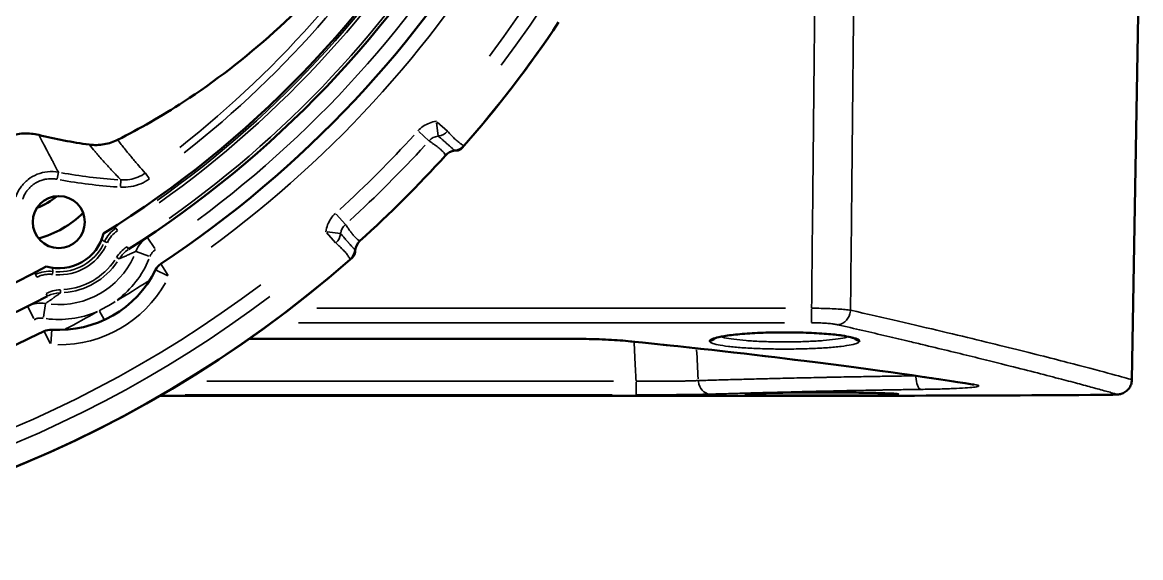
# Model space of a CAD drawing. Header units: millimetres. Extents: x 40 to 2195, y 40 to 1687.
# Drawn here: x 1148.9 to 1224, y 1306.3 to 1342.3 of the extents above; entities that cross this region are included whole.
import ezdxf

# ---------------------------------------------------------------- set-up
doc = ezdxf.new("R2010")
doc.units = ezdxf.units.MM
doc.header["$LTSCALE"] = 8
doc.layers.add('Visible (ISO)', color=7, linetype='Continuous', lineweight=50)
doc.layers.add('Visible Narrow (ISO)', color=7, linetype='Continuous', lineweight=35)

msp = doc.modelspace()

# ---------------------------------------------------------------- linework, layer by layer
at = {"layer": 'Visible (ISO)'}
for p, q in [((1224.012, 1351.914), (1223.424, 1318.268)), ((1164.132, 1321.021), (1185.806, 1321.021)), ((1185.806, 1321.021), (1185.806, 1321.021)), ((1223.424, 1318.268), (1223.424, 1318.268)), ((1208.82, 1317.202), (1158.149, 1317.202))]:
    msp.add_line(p, q, dxfattribs=at)
msp.add_circle((1151.35, 1328.865), 1.75, dxfattribs=at)
for centre, radius, start, end in [((1117.6, 1387.322), 69.709, 301.82758, 358.17242), ((1117.6, 1387.322), 71.5, 302.52237, 357.47763), ((1117.6, 1387.322), 73.5, 303.52818, 356.47182), ((1117.6, 1387.322), 81, 318.68031, 326.21813), ((1117.6, 1387.322), 81, 318.82798, 326.21553), ((1157.437, 1364.322), 30.523, 255.91062, 262.3943), ((1177.819, 1334.656), 1, 276.94644, 318.82741), ((1117.6, 1387.322), 80.5, 312.1107, 317.8893), ((1178.061, 1332.671), 1, 96.94688, 137.88937), ((1178.058, 1334.171), 0.5, 270.08188, 318.70278), ((1157.437, 1364.415), 32.683, 269.91719, 269.91722), ((1148.1, 1334.494), 5, 290.93128, 309.06872), ((1148.1, 1334.494), 7, 285.71803, 314.28197), ((1151.35, 1328.865), 3.109, 254.35941, 345.64059), ((1172.251, 1326.861), 1, 132.11065, 173.05303), ((1117.6, 1387.322), 81, 228.68033, 311.31967), ((1170.266, 1327.103), 1, 311.17245, 353.05354), ((1170.751, 1326.863), 0.5, 311.29405, 359.91799), ((1117.6, 1387.322), 81, 228.82798, 311.17202), ((1117.6, 1387.322), 69.709, 241.82758, 298.17242), ((1158.75, 1325.218), 1, 123.52818, 153.76035), ((1151.35, 1328.865), 7.25, 266.23965, 333.76035), ((1117.6, 1387.322), 71.5, 242.52237, 297.47763), ((1117.6, 1387.322), 73.5, 243.52818, 296.47182), ((1150.809, 1320.633), 1, 86.23965, 116.47182)]:
    msp.add_arc(centre, radius, start, end, dxfattribs=at)
msp.add_ellipse((1189.849, 1321.846), major_axis=(-0.1, -0.995), ratio=0.66866, start_param=6.283102, end_param=6.283185, dxfattribs=at)
for points, knots in [([(1182.294, 1381.138), (1182.383, 1379.493), (1182.389, 1377.779), (1182.16, 1373.532), (1181.823, 1370.959), (1180.721, 1365.836), (1179.956, 1363.282), (1178.049, 1358.365), (1176.907, 1356.002), (1174.377, 1351.62), (1172.902, 1349.45), (1169.597, 1345.34), (1167.768, 1343.4), (1163.882, 1339.885), (1161.822, 1338.306), (1158.258, 1335.984), (1156.772, 1335.132), (1155.302, 1334.387)], [16.981252, 16.981252, 16.981252, 16.981252, 17.514776, 17.514776, 18.27382, 18.27382, 19.032863, 19.032863, 19.791907, 19.791907, 20.550951, 20.550951, 21.309995, 21.309995, 22.069038, 22.069038, 22.602563, 22.602563, 22.602563, 22.602563]), ([(1148.023, 1334.627), (1148.313, 1334.729), (1148.634, 1334.795), (1149.147, 1334.823), (1149.327, 1334.82), (1149.675, 1334.787), (1149.842, 1334.758), (1150.007, 1334.717)], [0.000001, 0.000001, 0.000001, 0.000001, 0.1064304, 0.1064304, 0.161766, 0.161766, 0.2128507, 0.2128507, 0.2128507, 0.2128507]), ([(1153.397, 1334.067), (1153.733, 1334.022), (1154.072, 1334.032), (1154.721, 1334.145), (1155.027, 1334.248), (1155.302, 1334.387)], [-0.2038354, -0.2038354, -0.2038354, -0.2038354, -0.1018863, -0.1018863, -0.000001, -0.000001, -0.000001, -0.000001]), ([(1204.802, 1321.048), (1204.802, 1321.048), (1204.802, 1321.048), (1204.802, 1321.048), (1204.784, 1321.057), (1204.706, 1321.086), (1204.628, 1321.11), (1204.378, 1321.17), (1204.177, 1321.207), (1203.651, 1321.283), (1203.299, 1321.321), (1202.495, 1321.386), (1202.026, 1321.413), (1201.044, 1321.449), (1200.518, 1321.457), (1199.481, 1321.455), (1198.957, 1321.444), (1197.978, 1321.403), (1197.51, 1321.373), (1196.692, 1321.3), (1196.33, 1321.255), (1195.769, 1321.162), (1195.555, 1321.108), (1195.419, 1321.059), (1195.398, 1321.048), (1195.398, 1321.048)], [0.104094, 0.104094, 0.104094, 0.104094, 0.104406, 0.104406, 0.152791, 0.152791, 0.230048, 0.230048, 0.345687, 0.345687, 0.488087, 0.488087, 0.640813, 0.640813, 0.796209, 0.796209, 0.952018, 0.952018, 1.107891, 1.107891, 1.26319, 1.26319, 1.414665, 1.414665, 1.467495, 1.467495, 1.467495, 1.467495]), ([(1189.749, 1320.851), (1189.315, 1320.895), (1188.808, 1320.933), (1187.724, 1320.989), (1187.134, 1321.008), (1186.296, 1321.02), (1186.051, 1321.021), (1185.806, 1321.021)], [0, 0, 0, 0, 0.1795486, 0.1795486, 0.3594651, 0.3594651, 0.4328837, 0.4328837, 0.4328837, 0.4328837]), ([(1212.722, 1317.961), (1210.2, 1318.365), (1206.333, 1318.928), (1198.024, 1319.964), (1194.089, 1320.415), (1189.749, 1320.851)], [0, 0, 0, 0, 2.551073, 2.551073, 4.312393, 4.312393, 4.312393, 4.312393]), ([(1223.424, 1318.268), (1223.422, 1318.16), (1223.402, 1318.051), (1223.33, 1317.849), (1223.278, 1317.753), (1223.147, 1317.586), (1223.067, 1317.512), (1222.937, 1317.424), (1222.891, 1317.399), (1222.802, 1317.357), (1222.758, 1317.34), (1222.684, 1317.318), (1222.654, 1317.31), (1222.594, 1317.297), (1222.565, 1317.293), (1222.522, 1317.287), (1222.505, 1317.285), (1222.461, 1317.281), (1222.436, 1317.28), (1222.334, 1317.274), (1222.244, 1317.271), (1222.04, 1317.266), (1221.938, 1317.264), (1221.707, 1317.261), (1221.574, 1317.26), (1221.432, 1317.259)], [0, 0, 0, 0, 0.0324192, 0.0324192, 0.0643175, 0.0643175, 0.0962208, 0.0962208, 0.1118069, 0.1118069, 0.1262738, 0.1262738, 0.1364715, 0.1364715, 0.148801, 0.148801, 0.159513, 0.159513, 0.1802777, 0.1802777, 0.2427765, 0.2427765, 0.289312, 0.289312, 0.3383246, 0.3383246, 0.3383246, 0.3383246]), ([(1207.654, 1317.321), (1207.654, 1317.321), (1207.653, 1317.321), (1207.639, 1317.323), (1207.61, 1317.326), (1207.493, 1317.336), (1207.371, 1317.343), (1206.997, 1317.36), (1206.707, 1317.37), (1205.999, 1317.388), (1205.564, 1317.397), (1204.616, 1317.411), (1204.09, 1317.416), (1203.018, 1317.421), (1202.458, 1317.422), (1201.375, 1317.418), (1200.839, 1317.413), (1199.858, 1317.401), (1199.4, 1317.392), (1198.619, 1317.374), (1198.286, 1317.363), (1197.791, 1317.342), (1197.611, 1317.329), (1197.55, 1317.322), (1197.546, 1317.321), (1197.546, 1317.321)], [0.101934, 0.101934, 0.101934, 0.101934, 0.114763, 0.114763, 0.167949, 0.167949, 0.275306, 0.275306, 0.425823, 0.425823, 0.587485, 0.587485, 0.751045, 0.751045, 0.914905, 0.914905, 1.078663, 1.078663, 1.242491, 1.242491, 1.406142, 1.406142, 1.568281, 1.568281, 1.590607, 1.590607, 1.590607, 1.590607]), ([(1212.8, 1317.946), (1212.8, 1317.946), (1212.796, 1317.947), (1212.774, 1317.952), (1212.751, 1317.956), (1212.722, 1317.961)], [0.17289755, 0.17289755, 0.17289755, 0.17289755, 0.19764054, 0.19764054, 0.23783324, 0.23783324, 0.23783324, 0.23783324])]:
    msp.add_open_spline(points, degree=3, knots=knots, dxfattribs=at)
for points in [[(1177.947, 1333.664), (1177.985, 1333.669), (1178.022, 1333.671), (1178.059, 1333.671)], [(1171.251, 1326.863), (1171.251, 1326.9), (1171.253, 1326.937), (1171.257, 1326.974)], [(1221.432, 1317.259), (1217.228, 1317.225), (1213.024, 1317.206), (1208.82, 1317.202)]]:
    msp.add_open_spline(points, degree=3, dxfattribs=at)
at = {"layer": 'Visible Narrow (ISO)'}
for p, q in [((1223.979, 1350.232), (1223.449, 1319.952)), ((1176.72, 1335.556), (1176.834, 1334.645)), ((1176.768, 1335.582), (1177.459, 1334.978)), ((1175.534, 1334.939), (1176.214, 1334.323)), ((1151.323, 1332.209), (1151.24, 1331.772)), ((1155.515, 1331.689), (1155.489, 1331.245)), ((1157.169, 1332.145), (1157.421, 1331.792)), ((1169.983, 1329.388), (1170.599, 1328.708)), ((1155.29, 1328.299), (1155.192, 1328.454)), ((1169.34, 1328.154), (1169.944, 1327.463)), ((1169.366, 1328.202), (1170.276, 1328.087)), ((1154.598, 1327.481), (1154.429, 1327.553)), ((1155.941, 1327.19), (1156.04, 1327.035)), ((1157.295, 1327.849), (1157.805, 1327.085)), ((1155.25, 1326.485), (1155.407, 1326.389)), ((1156.538, 1326.896), (1157.396, 1326.57)), ((1158.707, 1325.283), (1158.199, 1326.049)), ((1149.87, 1325.17), (1149.785, 1325.332)), ((1150.925, 1325.361), (1150.947, 1325.543)), ((1157.856, 1325.658), (1158.679, 1325.252)), ((1151.461, 1324.297), (1151.466, 1324.114)), ((1150.505, 1324.051), (1150.59, 1323.888)), ((1149.257, 1323.209), (1149.664, 1322.385)), ((1150.461, 1323.388), (1150.314, 1322.482)), ((1154.088, 1322.878), (1154.403, 1322.32)), ((1168.679, 1323.076), (1200.165, 1323.076)), ((1201.914, 1323.005), (1201.914, 1322.113)), ((1167.448, 1322.101), (1200.1, 1322.101)), ((1150.365, 1321.525), (1150.774, 1320.703)), ((1150.874, 1321.628), (1150.814, 1320.711)), ((1165.225, 1321.028), (1184.723, 1321.028)), ((1185.806, 1321.027), (1185.806, 1321.021)), ((1188.603, 1318.173), (1161.301, 1318.173)), ((1209.011, 1318.536), (1209.011, 1318.536)), ((1190.119, 1318.1), (1190.119, 1317.264)), ((1188.526, 1317.26), (1159.843, 1317.26)), ((1206.286, 1317.202), (1160.682, 1317.202))]:
    msp.add_line(p, q, dxfattribs=at)
for centre, radius, start, end in [((1117.6, 1387.322), 78.522, 322.94869, 37.05131), ((1117.6, 1387.322), 79.522, 322.94869, 37.05131), ((1117.6, 1387.322), 72.5, 306.43537, 355.29088), ((1117.6, 1387.322), 69.846, 305.3053, 354.6947), ((1117.6, 1387.322), 70.046, 305.3053, 354.6947), ((1117.6, 1387.322), 71.3, 305.27013, 354.72987), ((1117.6, 1387.322), 74.5, 306.17537, 353.82463), ((1117.6, 1387.322), 67.888, 308.08059, 351.91941), ((1117.6, 1387.322), 68.363, 308.08059, 351.91941), ((1117.6, 1387.322), 78.027, 312.40773, 317.59227), ((1117.6, 1387.322), 79.027, 312.40774, 317.59246), ((1157.437, 1364.322), 33.168, 259.5914, 266.25912), ((1157.437, 1364.322), 32.681, 259.59139, 266.25912), ((1151.35, 1328.865), 3.546, 266.77355, 333.22645), ((1151.35, 1328.865), 3.346, 266.77355, 333.22645), ((1151.35, 1328.865), 5.545, 264.7063, 335.2937), ((1151.35, 1328.865), 4.553, 274.25561, 325.74439), ((1151.35, 1328.865), 4.753, 274.25561, 325.74439), ((1151.35, 1328.865), 6.544, 307.14602, 337.52737), ((1117.6, 1387.322), 78.522, 232.94869, 307.05131), ((1151.35, 1328.865), 8.25, 269.61569, 330.38431), ((1117.6, 1387.322), 74.017, 300.58651, 302.47006), ((1117.6, 1387.322), 79.522, 232.94869, 307.05131), ((1151.35, 1328.865), 6.544, 262.47276, 292.85645), ((1117.6, 1387.322), 74.017, 297.52995, 299.41371)]:
    msp.add_arc(centre, radius, start, end, dxfattribs=at)
for centre, major_axis, ratio, start_param, end_param in [((1176.71, 1335.633), (-0.759, -0.651), 0.999749, 1.023783, 1.677917), ((1176.961, 1333.648), (0.823, -0.571), 0.998813, 2.338204, 2.977142), ((1171.273, 1327.961), (0.564, -0.827), 0.998826, 3.313428, 3.95263), ((1169.289, 1328.212), (-0.651, -0.759), 0.999749, 1.463657, 2.117791), ((1157.118, 1325.345), (-1.077, 1.69), 0.999992, 0.022753, 0.432307), ((1151.515, 1322.111), (-0.049, 2.002), 0.999995, 0.022763, 0.432498), ((1203.657, 1322.962), (-0.222, -0.975), 0.867778, 0.331578, 1.674027), ((1189.849, 1321.846), (-0.1, -0.995), 0.66866, 0.007463, 0.141819), ((1195.053, 1321.374), (0.5, -0.017), 0.993819, 4.792499, 5.614423), ((1205.147, 1321.374), (-0.5, -0.017), 0.993819, 0.668659, 1.490634), ((1194.536, 1589.882), (-17.16, 488.029), 0.024106, 2.155233, 2.160036), ((1209.247, 1318.623), (0.014, -1), 0.342908, 4.867349, 6.170662), ((1222.421, 1318.287), (-0.304, -0.953), 0.998445, 0.387381, 1.784521), ((1195.134, 1318.305), (0.029, -1), 0.839913, 4.849019, 6.175117), ((1212.88, 1318.948), (-0.158, -0.987), 0.953329, 0.008407, 0.158391), ((1197.429, 1317.803), (0.5, -0.017), 0.999829, 4.762815, 5.045776), ((1207.771, 1317.803), (-0.5, -0.017), 0.999829, 1.221774, 1.221826), ((1207.771, 1317.803), (-0.5, -0.017), 0.999829, 1.257145, 1.521415), ((1217.495, 3692.866), (-41.403, -2375.394), 0.865628, 0.016221, 0.021737), ((1221.424, 1318.259), (0.008, -1), 0.499935, 6.26794, 6.282323)]:
    msp.add_ellipse(centre, major_axis=major_axis, ratio=ratio, start_param=start_param, end_param=end_param, dxfattribs=at)
for points, knots in [([(1204.815, 1351.244), (1204.782, 1347.919), (1204.747, 1344.527), (1204.712, 1341.041), (1204.654, 1335.254), (1204.593, 1329.208), (1204.529, 1322.944)], [0.5994352, 0.5994352, 0.5994352, 0.5994352, 0.75, 0.75, 0.75, 1, 1, 1, 1]), ([(1202.201, 1351.152), (1202.168, 1347.885), (1202.134, 1344.553), (1202.099, 1341.13), (1202.04, 1335.355), (1201.978, 1329.324), (1201.914, 1323.076)], [0.6018446, 0.6018446, 0.6018446, 0.6018446, 0.75, 0.75, 0.75, 1, 1, 1, 1]), ([(1176.71, 1335.633), (1176.551, 1335.613), (1176.247, 1335.537), (1175.821, 1335.316), (1175.585, 1335.11), (1175.476, 1334.99)], [0.0000001, 0.0000001, 0.0000001, 0.0000001, 0.3333333, 0.6666667, 1, 1, 1, 1]), ([(1150.007, 1334.717), (1150.098, 1334.544), (1150.19, 1334.369), (1150.294, 1334.171), (1150.305, 1334.15), (1150.391, 1333.986), (1150.467, 1333.841), (1150.575, 1333.638), (1150.605, 1333.581), (1150.706, 1333.388), (1150.779, 1333.251), (1150.891, 1333.038), (1150.93, 1332.964), (1151.061, 1332.716), (1151.156, 1332.538), (1151.276, 1332.31), (1151.301, 1332.264), (1151.325, 1332.217)], [0, 0, 0, 0, 0.2239106, 0.2239106, 0.25, 0.25, 0.4302783, 0.4302783, 0.5, 0.5, 0.6645077, 0.6645077, 0.75, 0.75, 0.9498122, 0.9498122, 0.9999999, 0.9999999, 0.9999999, 0.9999999]), ([(1177.462, 1334.975), (1177.551, 1334.871), (1177.639, 1334.773), (1177.725, 1334.681), (1177.811, 1334.589), (1177.896, 1334.503), (1177.978, 1334.426), (1178.06, 1334.35), (1178.138, 1334.283), (1178.21, 1334.227), (1178.281, 1334.172), (1178.346, 1334.127), (1178.406, 1334.089), (1178.466, 1334.052), (1178.521, 1334.022), (1178.572, 1333.998)], [0, 0, 0, 0, 0.2, 0.2, 0.2, 0.4, 0.4, 0.4, 0.6, 0.6, 0.6, 0.8, 0.8, 0.8, 1, 1, 1, 1]), ([(1155.516, 1331.697), (1155.414, 1331.803), (1155.311, 1331.91), (1155.208, 1332.02), (1155.139, 1332.093), (1155.07, 1332.167), (1155, 1332.241), (1154.838, 1332.416), (1154.675, 1332.594), (1154.509, 1332.778), (1154.497, 1332.791), (1154.486, 1332.804), (1154.474, 1332.818), (1154.296, 1333.016), (1154.116, 1333.221), (1153.936, 1333.43), (1153.885, 1333.488), (1153.835, 1333.547), (1153.785, 1333.606), (1153.656, 1333.757), (1153.527, 1333.911), (1153.397, 1334.067)], [0, 0, 0, 0, 0.1498205, 0.1498205, 0.1498205, 0.25, 0.25, 0.25, 0.4834137, 0.4834137, 0.4834137, 0.5, 0.5, 0.5, 0.75, 0.75, 0.75, 0.8199879, 0.8199879, 0.8199879, 1, 1, 1, 1]), ([(1157.162, 1332.153), (1157.012, 1332.32), (1156.86, 1332.492), (1156.707, 1332.668), (1156.554, 1332.844), (1156.4, 1333.025), (1156.245, 1333.211), (1156.09, 1333.397), (1155.932, 1333.588), (1155.775, 1333.785), (1155.618, 1333.981), (1155.46, 1334.182), (1155.302, 1334.387)], [0, 0, 0, 0, 0.25, 0.25, 0.25, 0.5, 0.5, 0.5, 0.75, 0.75, 0.75, 1, 1, 1, 1]), ([(1177.319, 1333.341), (1177.309, 1333.371), (1177.293, 1333.405), (1177.27, 1333.441), (1177.266, 1333.447), (1177.262, 1333.453), (1177.259, 1333.458), (1177.237, 1333.49), (1177.212, 1333.523), (1177.182, 1333.557), (1177.172, 1333.569), (1177.161, 1333.581), (1177.149, 1333.594), (1177.123, 1333.622), (1177.094, 1333.651), (1177.064, 1333.68), (1177.043, 1333.699), (1177.022, 1333.718), (1177, 1333.737), (1176.974, 1333.76), (1176.948, 1333.783), (1176.92, 1333.806), (1176.888, 1333.832), (1176.856, 1333.858), (1176.822, 1333.884), (1176.801, 1333.9), (1176.78, 1333.917), (1176.758, 1333.933), (1176.715, 1333.966), (1176.671, 1333.999), (1176.626, 1334.031), (1176.612, 1334.041), (1176.598, 1334.051), (1176.584, 1334.061), (1176.529, 1334.101), (1176.474, 1334.14), (1176.418, 1334.18), (1176.413, 1334.183), (1176.408, 1334.187), (1176.403, 1334.19), (1176.342, 1334.233), (1176.28, 1334.277), (1176.218, 1334.32)], [0, 0, 0, 0, 0.125, 0.125, 0.125, 0.14414, 0.14414, 0.14414, 0.25, 0.25, 0.25, 0.288311, 0.288311, 0.288311, 0.375, 0.375, 0.375, 0.432465, 0.432465, 0.432465, 0.5, 0.5, 0.5, 0.57662, 0.57662, 0.57662, 0.625, 0.625, 0.625, 0.720764, 0.720764, 0.720764, 0.75, 0.75, 0.75, 0.864933, 0.864933, 0.864933, 0.875, 0.875, 0.875, 1, 1, 1, 1]), ([(1176.835, 1334.641), (1176.884, 1334.598), (1176.932, 1334.556), (1176.986, 1334.509), (1176.993, 1334.503), (1177.046, 1334.457), (1177.09, 1334.418), (1177.143, 1334.373), (1177.152, 1334.365), (1177.166, 1334.352), (1177.172, 1334.348), (1177.212, 1334.313), (1177.245, 1334.284), (1177.303, 1334.233), (1177.328, 1334.212), (1177.384, 1334.163), (1177.415, 1334.136), (1177.472, 1334.087), (1177.497, 1334.064), (1177.545, 1334.022), (1177.568, 1334.001), (1177.613, 1333.962), (1177.634, 1333.942), (1177.66, 1333.919), (1177.665, 1333.914), (1177.674, 1333.907), (1177.677, 1333.904), (1177.702, 1333.881), (1177.723, 1333.862), (1177.762, 1333.826), (1177.781, 1333.809), (1177.807, 1333.785), (1177.814, 1333.779), (1177.824, 1333.769), (1177.827, 1333.766), (1177.853, 1333.742), (1177.874, 1333.723), (1177.91, 1333.69), (1177.926, 1333.676), (1177.94, 1333.663)], [0, 0, 0, 0, 0.0853995, 0.0853995, 0.0986134, 0.0986134, 0.1826357, 0.1826357, 0.2, 0.2, 0.2107016, 0.2107016, 0.2784796, 0.2784796, 0.3305062, 0.3305062, 0.4, 0.4, 0.4612633, 0.4612633, 0.5214179, 0.5214179, 0.5829524, 0.5829524, 0.6, 0.6, 0.6095254, 0.6095254, 0.6808155, 0.6808155, 0.7543849, 0.7543849, 0.7864256, 0.7864256, 0.8, 0.8, 0.9045631, 0.9045631, 1, 1, 1, 1]), ([(1151.325, 1332.217), (1151.085, 1332.261), (1150.596, 1332.28), (1149.894, 1332.107), (1149.27, 1331.747), (1148.769, 1331.225), (1148.541, 1330.793), (1148.459, 1330.563)], [0.000002, 0.000002, 0.000002, 0.000002, 0.2, 0.4, 0.6, 0.8, 1, 1, 1, 1]), ([(1151.234, 1331.739), (1151.185, 1331.748), (1151.135, 1331.756), (1151.037, 1331.768), (1150.987, 1331.772), (1150.913, 1331.775), (1150.889, 1331.776), (1150.815, 1331.777), (1150.767, 1331.775), (1150.695, 1331.771), (1150.673, 1331.769), (1150.581, 1331.761), (1150.513, 1331.751), (1150.376, 1331.724), (1150.309, 1331.707), (1150.19, 1331.67), (1150.138, 1331.652), (1150.023, 1331.607), (1149.96, 1331.578), (1149.838, 1331.514), (1149.779, 1331.479), (1149.708, 1331.432), (1149.695, 1331.424), (1149.651, 1331.393), (1149.619, 1331.369), (1149.528, 1331.297), (1149.47, 1331.246), (1149.36, 1331.136), (1149.307, 1331.078), (1149.249, 1331.006), (1149.24, 1330.994), (1149.217, 1330.964), (1149.203, 1330.945), (1149.16, 1330.885), (1149.132, 1330.843), (1149.08, 1330.757), (1149.056, 1330.713), (1149.01, 1330.624), (1148.989, 1330.579), (1148.955, 1330.497), (1148.941, 1330.462), (1148.925, 1330.418), (1148.922, 1330.41), (1148.919, 1330.402)], [0, 0, 0, 0, 0.049989, 0.049989, 0.10068, 0.10068, 0.126032, 0.126032, 0.176511, 0.176511, 0.2, 0.2, 0.271677, 0.271677, 0.343354, 0.343354, 0.4, 0.4, 0.471632, 0.471632, 0.543338, 0.543338, 0.559414, 0.559414, 0.6, 0.6, 0.679903, 0.679903, 0.760696, 0.760696, 0.775451, 0.775451, 0.8, 0.8, 0.851745, 0.851745, 0.90332, 0.90332, 0.953918, 0.953918, 0.991836, 0.991836, 1, 1, 1, 1]), ([(1157.162, 1332.153), (1157.01, 1332.045), (1156.679, 1331.861), (1156.118, 1331.702), (1155.718, 1331.684), (1155.516, 1331.697)], [0.0000003, 0.0000003, 0.0000003, 0.0000003, 0.3333333, 0.6666667, 1, 1, 1, 1]), ([(1169.932, 1329.445), (1169.812, 1329.337), (1169.606, 1329.101), (1169.385, 1328.675), (1169.309, 1328.371), (1169.289, 1328.212)], [0, 0, 0, 0, 0.3333333, 0.6666667, 0.9999999, 0.9999999, 0.9999999, 0.9999999]), ([(1170.602, 1328.704), (1170.649, 1328.636), (1170.697, 1328.568), (1170.744, 1328.501), (1170.792, 1328.434), (1170.839, 1328.367), (1170.886, 1328.302), (1170.933, 1328.238), (1170.98, 1328.175), (1171.026, 1328.114), (1171.073, 1328.054), (1171.119, 1327.997), (1171.166, 1327.943), (1171.212, 1327.89), (1171.258, 1327.84), (1171.301, 1327.798), (1171.344, 1327.756), (1171.385, 1327.722), (1171.42, 1327.694), (1171.456, 1327.667), (1171.486, 1327.647), (1171.513, 1327.633), (1171.539, 1327.618), (1171.562, 1327.609), (1171.58, 1327.603)], [0, 0, 0, 0, 0.125, 0.125, 0.125, 0.25, 0.25, 0.25, 0.375, 0.375, 0.375, 0.5, 0.5, 0.5, 0.625, 0.625, 0.625, 0.75, 0.75, 0.75, 0.875, 0.875, 0.875, 1, 1, 1, 1]), ([(1155.083, 1328.547), (1155.087, 1328.544), (1155.09, 1328.542), (1155.094, 1328.539), (1155.125, 1328.512), (1155.158, 1328.484), (1155.191, 1328.455)], [0.6296135, 0.6296135, 0.6296135, 0.6296135, 0.6666667, 0.6666667, 0.6666667, 1, 1, 1, 1]), ([(1171.258, 1326.982), (1171.25, 1326.991), (1171.242, 1327), (1171.213, 1327.032), (1171.19, 1327.057), (1171.16, 1327.09), (1171.156, 1327.094), (1171.149, 1327.102), (1171.146, 1327.105), (1171.124, 1327.128), (1171.104, 1327.151), (1171.067, 1327.191), (1171.052, 1327.208), (1171.02, 1327.243), (1171.003, 1327.261), (1170.965, 1327.304), (1170.942, 1327.33), (1170.909, 1327.367), (1170.9, 1327.377), (1170.866, 1327.415), (1170.841, 1327.444), (1170.805, 1327.485), (1170.795, 1327.496), (1170.768, 1327.527), (1170.751, 1327.546), (1170.708, 1327.595), (1170.682, 1327.625), (1170.629, 1327.687), (1170.601, 1327.719), (1170.564, 1327.762), (1170.555, 1327.773), (1170.511, 1327.823), (1170.477, 1327.862), (1170.432, 1327.914), (1170.421, 1327.926), (1170.374, 1327.98), (1170.338, 1328.022), (1170.294, 1328.072), (1170.287, 1328.08), (1170.281, 1328.087)], [0, 0, 0, 0, 0.0511088, 0.0511088, 0.169012, 0.169012, 0.1886294, 0.1886294, 0.2, 0.2, 0.2852945, 0.2852945, 0.3430722, 0.3430722, 0.4, 0.4, 0.4728892, 0.4728892, 0.5009144, 0.5009144, 0.5729627, 0.5729627, 0.6, 0.6, 0.6447492, 0.6447492, 0.7111282, 0.7111282, 0.7775071, 0.7775071, 0.8, 0.8, 0.8797052, 0.8797052, 0.903917, 0.903917, 0.9857545, 0.9857545, 1, 1, 1, 1]), ([(1154.228, 1327.687), (1154.259, 1327.666), (1154.291, 1327.645), (1154.324, 1327.623), (1154.357, 1327.601), (1154.392, 1327.578), (1154.428, 1327.553)], [0.3363249, 0.3363249, 0.3363249, 0.3363249, 0.6666667, 0.6666667, 0.6666667, 1, 1, 1, 1]), ([(1157.293, 1327.852), (1157.122, 1327.737), (1156.814, 1327.454), (1156.607, 1327.091), (1156.534, 1326.898)], [0, 0, 0, 0, 0.5, 1, 1, 1, 1]), ([(1170.924, 1326.35), (1170.896, 1326.409), (1170.861, 1326.471), (1170.819, 1326.537), (1170.777, 1326.602), (1170.727, 1326.671), (1170.669, 1326.744), (1170.611, 1326.817), (1170.543, 1326.893), (1170.468, 1326.973), (1170.392, 1327.052), (1170.309, 1327.134), (1170.221, 1327.216), (1170.133, 1327.297), (1170.042, 1327.378), (1169.947, 1327.459)], [0, 0, 0, 0, 0.2, 0.2, 0.2, 0.4, 0.4, 0.4, 0.6, 0.6, 0.6, 0.8, 0.8, 0.8, 1, 1, 1, 1]), ([(1156.534, 1326.898), (1156.478, 1326.871), (1156.424, 1326.846), (1156.371, 1326.822), (1156.319, 1326.798), (1156.269, 1326.775), (1156.221, 1326.753), (1156.173, 1326.731), (1156.126, 1326.709), (1156.081, 1326.689), (1156.036, 1326.669), (1155.992, 1326.649), (1155.95, 1326.63), (1155.908, 1326.611), (1155.867, 1326.593), (1155.828, 1326.575), (1155.789, 1326.558), (1155.75, 1326.541), (1155.713, 1326.524), (1155.676, 1326.508), (1155.641, 1326.492), (1155.606, 1326.476), (1155.571, 1326.461), (1155.537, 1326.446), (1155.504, 1326.431), (1155.471, 1326.417), (1155.439, 1326.403), (1155.408, 1326.389)], [0, 0, 0, 0, 0.1111111, 0.1111111, 0.1111111, 0.2222222, 0.2222222, 0.2222222, 0.3333333, 0.3333333, 0.3333333, 0.4444444, 0.4444444, 0.4444444, 0.5555556, 0.5555556, 0.5555556, 0.6666667, 0.6666667, 0.6666667, 0.7777778, 0.7777778, 0.7777778, 0.8888889, 0.8888889, 0.8888889, 1, 1, 1, 1]), ([(1157.849, 1327.02), (1157.822, 1327.002), (1157.797, 1326.984), (1157.764, 1326.957), (1157.755, 1326.949), (1157.723, 1326.921), (1157.7, 1326.9), (1157.659, 1326.856), (1157.639, 1326.834), (1157.602, 1326.787), (1157.584, 1326.762), (1157.555, 1326.718), (1157.543, 1326.698), (1157.517, 1326.651), (1157.503, 1326.624), (1157.483, 1326.578), (1157.475, 1326.561), (1157.468, 1326.543)], [0, 0, 0, 0, 0.1481175, 0.1481175, 0.2049166, 0.2049166, 0.3557666, 0.3557666, 0.5, 0.5, 0.6500466, 0.6500466, 0.7620163, 0.7620163, 0.9096062, 0.9096062, 1, 1, 1, 1]), ([(1150.947, 1325.544), (1150.947, 1325.547), (1150.947, 1325.551), (1150.946, 1325.554), (1150.944, 1325.587), (1150.942, 1325.62), (1150.94, 1325.654), (1150.939, 1325.661), (1150.939, 1325.668), (1150.938, 1325.675), (1150.936, 1325.706), (1150.934, 1325.738), (1150.933, 1325.77), (1150.932, 1325.775), (1150.932, 1325.779), (1150.932, 1325.784)], [0, 0, 0, 0, 0.0323755, 0.0323755, 0.0323755, 0.3333333, 0.3333333, 0.3333333, 0.3943759, 0.3943759, 0.3943759, 0.6666667, 0.6666667, 0.6666667, 0.7039525, 0.7039525, 0.7039525, 0.7039525]), ([(1149.785, 1325.333), (1149.778, 1325.37), (1149.771, 1325.407), (1149.764, 1325.445), (1149.762, 1325.454), (1149.76, 1325.464), (1149.758, 1325.473)], [0, 0, 0, 0, 0.3333333, 0.3333333, 0.3333333, 0.4156214, 0.4156214, 0.4156214, 0.4156214]), ([(1149.785, 1325.333), (1149.968, 1325.429), (1150.358, 1325.558), (1150.755, 1325.567), (1150.947, 1325.544)], [0, 0, 0, 0, 0.5, 1, 1, 1, 1]), ([(1149.877, 1325.156), (1149.921, 1325.179), (1149.966, 1325.2), (1150.031, 1325.227), (1150.05, 1325.235), (1150.116, 1325.26), (1150.162, 1325.275), (1150.255, 1325.302), (1150.302, 1325.313), (1150.365, 1325.326), (1150.38, 1325.329), (1150.442, 1325.34), (1150.491, 1325.346), (1150.587, 1325.355), (1150.635, 1325.358), (1150.73, 1325.359), (1150.777, 1325.358), (1150.856, 1325.352), (1150.89, 1325.349), (1150.923, 1325.345)], [0.0000001, 0.0000001, 0.0000001, 0.0000001, 0.1309155, 0.1309155, 0.188513, 0.188513, 0.3211235, 0.3211235, 0.4572995, 0.4572995, 0.5, 0.5, 0.6373924, 0.6373924, 0.7747848, 0.7747848, 0.9066061, 0.9066061, 1, 1, 1, 1]), ([(1151.461, 1324.313), (1151.277, 1324.309), (1150.932, 1324.254), (1150.636, 1324.137), (1150.498, 1324.065)], [0, 0, 0, 0, 0.5, 1, 1, 1, 1]), ([(1151.466, 1324.113), (1151.455, 1324.105), (1151.443, 1324.097), (1151.41, 1324.072), (1151.388, 1324.056), (1151.351, 1324.029), (1151.337, 1324.019), (1151.302, 1323.993), (1151.28, 1323.977), (1151.241, 1323.949), (1151.224, 1323.936), (1151.186, 1323.909), (1151.165, 1323.894), (1151.124, 1323.864), (1151.103, 1323.849), (1151.063, 1323.819), (1151.043, 1323.805), (1150.999, 1323.773), (1150.974, 1323.755), (1150.931, 1323.724), (1150.913, 1323.711), (1150.866, 1323.678), (1150.837, 1323.657), (1150.791, 1323.624), (1150.775, 1323.613), (1150.725, 1323.577), (1150.691, 1323.553), (1150.643, 1323.519), (1150.629, 1323.509), (1150.576, 1323.472), (1150.537, 1323.445), (1150.486, 1323.409), (1150.474, 1323.4), (1150.462, 1323.392)], [0.0001676, 0.0001676, 0.0001676, 0.0001676, 0.0423683, 0.0423683, 0.125, 0.125, 0.1750113, 0.1750113, 0.25, 0.25, 0.3078262, 0.3078262, 0.375, 0.375, 0.440632, 0.440632, 0.5, 0.5, 0.573422, 0.573422, 0.625, 0.625, 0.7062838, 0.7062838, 0.75, 0.75, 0.8390368, 0.8390368, 0.875, 0.875, 0.971814, 0.971814, 1, 1, 1, 1]), ([(1155.146, 1323.534), (1155.004, 1323.442), (1154.862, 1323.354), (1154.718, 1323.269), (1154.683, 1323.248), (1154.648, 1323.228), (1154.613, 1323.208), (1154.452, 1323.115), (1154.29, 1323.026), (1154.127, 1322.942), (1154.108, 1322.932), (1154.088, 1322.922), (1154.069, 1322.912)], [0.0002137, 0.0002137, 0.0002137, 0.0002137, 0.4019344, 0.4019344, 0.4019344, 0.5, 0.5, 0.5, 0.9466033, 0.9466033, 0.9466033, 1, 1, 1, 1]), ([(1201.914, 1323.076), (1202.126, 1323.075), (1202.549, 1323.07), (1203.156, 1323.052), (1203.707, 1323.024), (1204.178, 1322.988), (1204.425, 1322.959), (1204.529, 1322.944)], [0.0000003, 0.0000003, 0.0000003, 0.0000003, 0.2, 0.4, 0.6, 0.8, 1, 1, 1, 1]), ([(1150.302, 1322.405), (1150.271, 1322.41), (1150.24, 1322.414), (1150.191, 1322.417), (1150.172, 1322.418), (1150.123, 1322.418), (1150.092, 1322.417), (1150.039, 1322.413), (1150.016, 1322.41), (1149.963, 1322.402), (1149.933, 1322.397), (1149.874, 1322.382), (1149.846, 1322.374), (1149.789, 1322.354), (1149.76, 1322.343), (1149.72, 1322.325), (1149.71, 1322.32), (1149.699, 1322.315)], [0, 0, 0, 0, 0.1475956, 0.1475956, 0.2378956, 0.2378956, 0.3879373, 0.3879373, 0.5, 0.5, 0.6508545, 0.6508545, 0.7949923, 0.7949923, 0.9431036, 0.9431036, 1, 1, 1, 1]), ([(1201.914, 1322.101), (1202.056, 1322.101), (1202.195, 1322.099), (1202.47, 1322.092), (1202.606, 1322.086), (1202.864, 1322.071), (1202.987, 1322.062), (1203.215, 1322.04), (1203.32, 1322.028), (1203.507, 1322), (1203.588, 1321.986), (1203.657, 1321.97)], [0, 0, 0, 0, 0.2, 0.2, 0.4, 0.4, 0.6, 0.6, 0.8, 0.8, 1, 1, 1, 1]), ([(1203.657, 1321.97), (1204.233, 1321.838), (1204.796, 1321.709), (1205.896, 1321.454), (1206.434, 1321.329), (1207.485, 1321.082), (1207.997, 1320.961), (1208.823, 1320.765), (1209.143, 1320.689), (1209.563, 1320.588), (1209.667, 1320.563), (1210.357, 1320.398), (1210.925, 1320.26), (1212.034, 1319.991), (1212.574, 1319.858), (1213.612, 1319.602), (1214.111, 1319.478), (1214.639, 1319.346), (1214.689, 1319.333), (1215.417, 1319.151), (1216.052, 1318.99), (1217.241, 1318.687), (1217.795, 1318.544), (1218.363, 1318.396), (1218.435, 1318.378), (1218.506, 1318.359), (1218.974, 1318.237), (1219.391, 1318.127), (1220.147, 1317.926), (1220.487, 1317.834), (1220.892, 1317.724), (1220.99, 1317.697), (1221.09, 1317.67), (1221.096, 1317.668), (1221.272, 1317.62), (1221.429, 1317.576), (1221.713, 1317.497), (1221.841, 1317.46), (1222.069, 1317.394), (1222.168, 1317.365), (1222.317, 1317.32), (1222.373, 1317.302), (1222.421, 1317.287)], [0, 0, 0, 0, 0.051662, 0.051662, 0.103384, 0.103384, 0.155098, 0.155098, 0.188812, 0.188812, 0.2, 0.2, 0.263525, 0.263525, 0.328335, 0.328335, 0.393145, 0.393145, 0.4, 0.4, 0.492814, 0.492814, 0.586563, 0.586563, 0.597462, 0.6, 0.6, 0.685877, 0.685877, 0.771131, 0.771131, 0.8, 0.8, 0.801783, 0.801783, 0.854612, 0.854612, 0.907443, 0.907443, 0.960168, 0.960168, 1, 1, 1, 1]), ([(1195.053, 1320.877), (1195.055, 1320.926), (1195.169, 1321.022), (1195.68, 1321.165), (1196.495, 1321.289), (1197.551, 1321.385), (1198.779, 1321.446), (1200.093, 1321.467), (1201.408, 1321.446), (1202.636, 1321.386), (1203.695, 1321.29), (1204.511, 1321.167), (1205.028, 1321.024), (1205.145, 1320.927), (1205.147, 1320.877)], [0, 0, 0, 0, 0.0833333, 0.1666667, 0.25, 0.3333333, 0.4166667, 0.5, 0.5833333, 0.6666667, 0.75, 0.8333333, 0.9166667, 1, 1, 1, 1]), ([(1204.381, 1321.166), (1204.312, 1321.143), (1204.082, 1321.08), (1203.545, 1320.987), (1202.717, 1320.901), (1201.735, 1320.842), (1200.661, 1320.811), (1199.553, 1320.811), (1198.478, 1320.841), (1197.495, 1320.901), (1196.663, 1320.986), (1196.123, 1321.079), (1195.89, 1321.143), (1195.819, 1321.166)], [0.1110104, 0.1110104, 0.1110104, 0.1110104, 0.1538462, 0.2307692, 0.3076923, 0.3846154, 0.4615385, 0.5384615, 0.6153846, 0.6923077, 0.7692308, 0.8461538, 0.8898931, 0.8898931, 0.8898931, 0.8898931]), ([(1189.849, 1320.853), (1190.383, 1320.799), (1190.91, 1320.745), (1191.951, 1320.637), (1192.466, 1320.583), (1193.48, 1320.474), (1193.981, 1320.42), (1194.966, 1320.312), (1195.451, 1320.258), (1196.334, 1320.158), (1196.733, 1320.112), (1197.195, 1320.059), (1197.263, 1320.051), (1197.836, 1319.985), (1198.334, 1319.926), (1199.314, 1319.81), (1199.796, 1319.752), (1200.742, 1319.636), (1201.207, 1319.579), (1202.116, 1319.465), (1202.561, 1319.409), (1203.249, 1319.321), (1203.497, 1319.288), (1203.752, 1319.255), (1203.762, 1319.254), (1204.463, 1319.163), (1205.127, 1319.075), (1206.4, 1318.903), (1207.008, 1318.819), (1208.073, 1318.67), (1208.538, 1318.604), (1209.013, 1318.536), (1209.041, 1318.532), (1209.39, 1318.481), (1209.702, 1318.436), (1210.305, 1318.346), (1210.597, 1318.303), (1211.16, 1318.218), (1211.432, 1318.176), (1211.953, 1318.096), (1212.204, 1318.057), (1212.593, 1317.995), (1212.739, 1317.972), (1212.88, 1317.949)], [0, 0, 0, 0, 0.0501034, 0.0501034, 0.1003306, 0.1003306, 0.1505348, 0.1505348, 0.2005562, 0.2005562, 0.2428023, 0.2428023, 0.25, 0.25, 0.3043724, 0.3043724, 0.3587458, 0.3587458, 0.4130943, 0.4130943, 0.4673746, 0.4673746, 0.4987196, 0.4987196, 0.5, 0.5, 0.588469, 0.588469, 0.676586, 0.676586, 0.75, 0.75, 0.7546321, 0.7546321, 0.8078552, 0.8078552, 0.8611051, 0.8611051, 0.9142729, 0.9142729, 0.967175, 0.967175, 1, 1, 1, 1]), ([(1190.119, 1318.173), (1190.093, 1318.729), (1190.051, 1319.614), (1190.009, 1320.498), (1189.993, 1320.827)], [0, 0, 0, 0, 0.2372525, 0.377566, 0.377566, 0.377566, 0.377566]), ([(1194.298, 1318.218), (1194.218, 1318.214), (1194.134, 1318.21), (1193.97, 1318.203), (1193.892, 1318.201), (1193.769, 1318.196), (1193.725, 1318.195), (1193.592, 1318.191), (1193.499, 1318.189), (1193.307, 1318.184), (1193.208, 1318.182), (1193.048, 1318.179), (1192.988, 1318.178), (1192.926, 1318.177), (1192.923, 1318.177), (1192.817, 1318.176), (1192.711, 1318.174), (1192.495, 1318.172), (1192.384, 1318.171), (1192.199, 1318.169), (1192.126, 1318.169), (1192, 1318.168), (1191.946, 1318.168), (1191.765, 1318.167), (1191.635, 1318.167), (1191.372, 1318.167), (1191.239, 1318.167), (1190.989, 1318.168), (1190.873, 1318.168), (1190.602, 1318.169), (1190.446, 1318.17), (1190.234, 1318.172), (1190.177, 1318.173), (1190.119, 1318.173)], [0, 0, 0, 0, 0.088443, 0.088443, 0.161735, 0.161735, 0.2, 0.2, 0.27706, 0.27706, 0.354022, 0.354022, 0.398206, 0.398206, 0.4, 0.4, 0.475711, 0.475711, 0.551651, 0.551651, 0.6, 0.6, 0.63464, 0.63464, 0.71732, 0.71732, 0.8, 0.8, 0.871192, 0.871192, 0.965411, 0.965411, 1, 1, 1, 1]), ([(1208.906, 1318.536), (1208.698, 1318.533), (1208.486, 1318.53), (1208.056, 1318.524), (1207.839, 1318.521), (1207.402, 1318.515), (1207.183, 1318.511), (1206.762, 1318.505), (1206.561, 1318.501), (1206.26, 1318.496), (1206.161, 1318.495), (1205.844, 1318.489), (1205.623, 1318.485), (1205.18, 1318.477), (1204.96, 1318.473), (1204.518, 1318.465), (1204.296, 1318.461), (1203.854, 1318.453), (1203.634, 1318.448), (1203.263, 1318.441), (1203.112, 1318.438), (1202.922, 1318.434), (1202.882, 1318.433), (1202.583, 1318.427), (1202.325, 1318.421), (1201.812, 1318.41), (1201.557, 1318.405), (1201.05, 1318.393), (1200.798, 1318.387), (1200.299, 1318.376), (1200.051, 1318.37), (1199.742, 1318.362), (1199.677, 1318.361), (1199.589, 1318.359), (1199.565, 1318.358), (1199.34, 1318.352), (1199.14, 1318.347), (1198.743, 1318.338), (1198.546, 1318.333), (1198.159, 1318.323), (1197.969, 1318.318), (1197.592, 1318.308), (1197.406, 1318.303), (1197.041, 1318.293), (1196.862, 1318.289), (1196.614, 1318.282), (1196.541, 1318.28), (1196.253, 1318.272), (1196.043, 1318.267), (1195.633, 1318.255), (1195.432, 1318.25), (1195.039, 1318.239), (1194.847, 1318.233), (1194.537, 1318.225), (1194.416, 1318.221), (1194.298, 1318.218)], [0.0000028, 0.0000028, 0.0000028, 0.0000028, 0.0477544, 0.0477544, 0.0946787, 0.0946787, 0.1402826, 0.1402826, 0.1806215, 0.1806215, 0.2, 0.2, 0.2425421, 0.2425421, 0.2839579, 0.2839579, 0.3248824, 0.3248824, 0.3652134, 0.3652134, 0.3926726, 0.3926726, 0.4, 0.4, 0.4471439, 0.4471439, 0.494078, 0.494078, 0.5409041, 0.5409041, 0.5875922, 0.5875922, 0.6, 0.6, 0.6044966, 0.6044966, 0.6433067, 0.6433067, 0.68248, 0.68248, 0.7213358, 0.7213358, 0.7606679, 0.7606679, 0.8, 0.8, 0.816504, 0.816504, 0.8658975, 0.8658975, 0.9158301, 0.9158301, 0.9664698, 0.9664698, 1, 1, 1, 1]), ([(1209.247, 1317.624), (1209.055, 1317.621), (1208.861, 1317.618), (1208.469, 1317.613), (1208.273, 1317.61), (1207.876, 1317.604), (1207.676, 1317.6), (1207.274, 1317.594), (1207.072, 1317.591), (1206.839, 1317.587), (1206.812, 1317.586), (1206.691, 1317.584), (1206.596, 1317.582), (1206.293, 1317.577), (1206.082, 1317.573), (1205.659, 1317.566), (1205.449, 1317.562), (1205.026, 1317.553), (1204.814, 1317.549), (1204.392, 1317.541), (1204.182, 1317.537), (1203.815, 1317.529), (1203.66, 1317.526), (1203.466, 1317.521), (1203.427, 1317.521), (1203.124, 1317.514), (1202.859, 1317.508), (1202.341, 1317.497), (1202.088, 1317.491), (1201.585, 1317.479), (1201.336, 1317.473), (1200.841, 1317.461), (1200.596, 1317.455), (1200.325, 1317.448), (1200.296, 1317.447), (1200.245, 1317.446), (1200.222, 1317.446), (1200.008, 1317.44), (1199.818, 1317.435), (1199.437, 1317.425), (1199.245, 1317.42), (1198.873, 1317.41), (1198.692, 1317.406), (1198.328, 1317.396), (1198.146, 1317.391), (1197.787, 1317.381), (1197.612, 1317.376), (1197.37, 1317.369), (1197.3, 1317.367), (1197.051, 1317.36), (1196.876, 1317.355), (1196.531, 1317.346), (1196.361, 1317.341), (1196.03, 1317.331), (1195.867, 1317.327), (1195.549, 1317.317), (1195.394, 1317.313), (1195.206, 1317.307), (1195.17, 1317.306), (1195.134, 1317.305)], [0, 0, 0, 0, 0.0451827, 0.0451827, 0.0893435, 0.0893435, 0.1327343, 0.1327343, 0.1750848, 0.1750848, 0.1807308, 0.1807308, 0.2, 0.2, 0.2421157, 0.2421157, 0.2830704, 0.2830704, 0.3235264, 0.3235264, 0.3633795, 0.3633795, 0.3927403, 0.3927403, 0.4, 0.4, 0.45, 0.45, 0.498194, 0.498194, 0.546289, 0.546289, 0.594259, 0.594259, 0.6, 0.6, 0.604445, 0.604445, 0.6425869, 0.6425869, 0.6819401, 0.6819401, 0.7201351, 0.7201351, 0.7600676, 0.7600676, 0.8, 0.8, 0.8163868, 0.8163868, 0.8590796, 0.8590796, 0.9023451, 0.9023451, 0.9458606, 0.9458606, 0.9895968, 0.9895968, 1, 1, 1, 1]), ([(1212.88, 1317.949), (1213.012, 1317.928), (1213.18, 1317.886), (1213.152, 1317.824), (1212.841, 1317.767), (1212.262, 1317.717), (1211.449, 1317.676), (1210.426, 1317.644), (1209.657, 1317.629), (1209.247, 1317.624)], [0, 0, 0, 0, 0.1428571, 0.2857143, 0.4285714, 0.5714286, 0.7142857, 0.8571429, 1, 1, 1, 1]), ([(1222.421, 1317.287), (1222.429, 1317.285), (1222.421, 1317.282), (1222.397, 1317.28), (1222.373, 1317.277), (1222.332, 1317.275), (1222.277, 1317.273), (1222.221, 1317.271), (1222.15, 1317.269), (1222.066, 1317.267), (1221.982, 1317.265), (1221.884, 1317.264), (1221.776, 1317.262), (1221.669, 1317.261), (1221.552, 1317.26), (1221.424, 1317.259)], [0, 0, 0, 0, 0.2, 0.2, 0.2, 0.4, 0.4, 0.4, 0.6, 0.6, 0.6, 0.8, 0.8, 0.8, 1, 1, 1, 1])]:
    msp.add_open_spline(points, degree=3, knots=knots, dxfattribs=at)
for points in [[(1157.44, 1331.767), (1157.257, 1331.636), (1156.87, 1331.419), (1156.199, 1331.223), (1155.73, 1331.197), (1155.487, 1331.211)], [(1154.428, 1327.553), (1154.508, 1327.742), (1154.725, 1328.089), (1155.027, 1328.35), (1155.191, 1328.455)], [(1154.612, 1327.475), (1154.686, 1327.648), (1154.879, 1327.954), (1155.145, 1328.188), (1155.299, 1328.286)], [(1155.933, 1327.203), (1155.775, 1327.102), (1155.505, 1326.874), (1155.316, 1326.623), (1155.237, 1326.493)], [(1150.462, 1323.392), (1150.258, 1323.425), (1149.84, 1323.428), (1149.441, 1323.303), (1149.256, 1323.211)], [(1204.529, 1322.944), (1206.768, 1322.437), (1210.876, 1321.48), (1215.887, 1320.257), (1219.696, 1319.289), (1222.279, 1318.603), (1223.178, 1318.346), (1223.42, 1318.269)], [(1185.806, 1321.028), (1186.173, 1321.028), (1186.898, 1321.02), (1187.976, 1320.986), (1188.988, 1320.93), (1189.574, 1320.88), (1189.849, 1320.853)], [(1205.147, 1320.877), (1205.148, 1320.831), (1205.056, 1320.743), (1204.624, 1320.617), (1203.926, 1320.508), (1203.006, 1320.422), (1201.916, 1320.362), (1200.722, 1320.332), (1199.492, 1320.331), (1198.298, 1320.362), (1197.207, 1320.421), (1196.284, 1320.507), (1195.583, 1320.615), (1195.147, 1320.742), (1195.052, 1320.831), (1195.053, 1320.877)], [(1208.924, 1318.536), (1208.918, 1318.536), (1208.912, 1318.536), (1208.906, 1318.536)], [(1223.42, 1318.269), (1223.423, 1318.269), (1223.424, 1318.268), (1223.424, 1318.268)], [(1197.429, 1317.303), (1197.429, 1317.311), (1197.526, 1317.326), (1197.968, 1317.352), (1198.682, 1317.377), (1199.623, 1317.398), (1200.739, 1317.413), (1201.962, 1317.421), (1203.223, 1317.421), (1204.447, 1317.413), (1205.563, 1317.398), (1206.507, 1317.377), (1207.224, 1317.352), (1207.672, 1317.327), (1207.771, 1317.311), (1207.771, 1317.303)], [(1195.134, 1317.305), (1194.917, 1317.299), (1194.428, 1317.288), (1193.501, 1317.275), (1192.454, 1317.267), (1191.3, 1317.262), (1190.518, 1317.26), (1190.119, 1317.26)], [(1207.771, 1317.303), (1207.772, 1317.295), (1207.676, 1317.281), (1207.234, 1317.263), (1206.52, 1317.249), (1205.579, 1317.239), (1204.463, 1317.233), (1203.238, 1317.23), (1201.977, 1317.23), (1200.751, 1317.233), (1199.634, 1317.239), (1198.69, 1317.249), (1197.974, 1317.263), (1197.527, 1317.281), (1197.428, 1317.295), (1197.429, 1317.303)]]:
    msp.add_open_spline(points, degree=3, dxfattribs=at)

doc.saveas('drawing.dxf')
